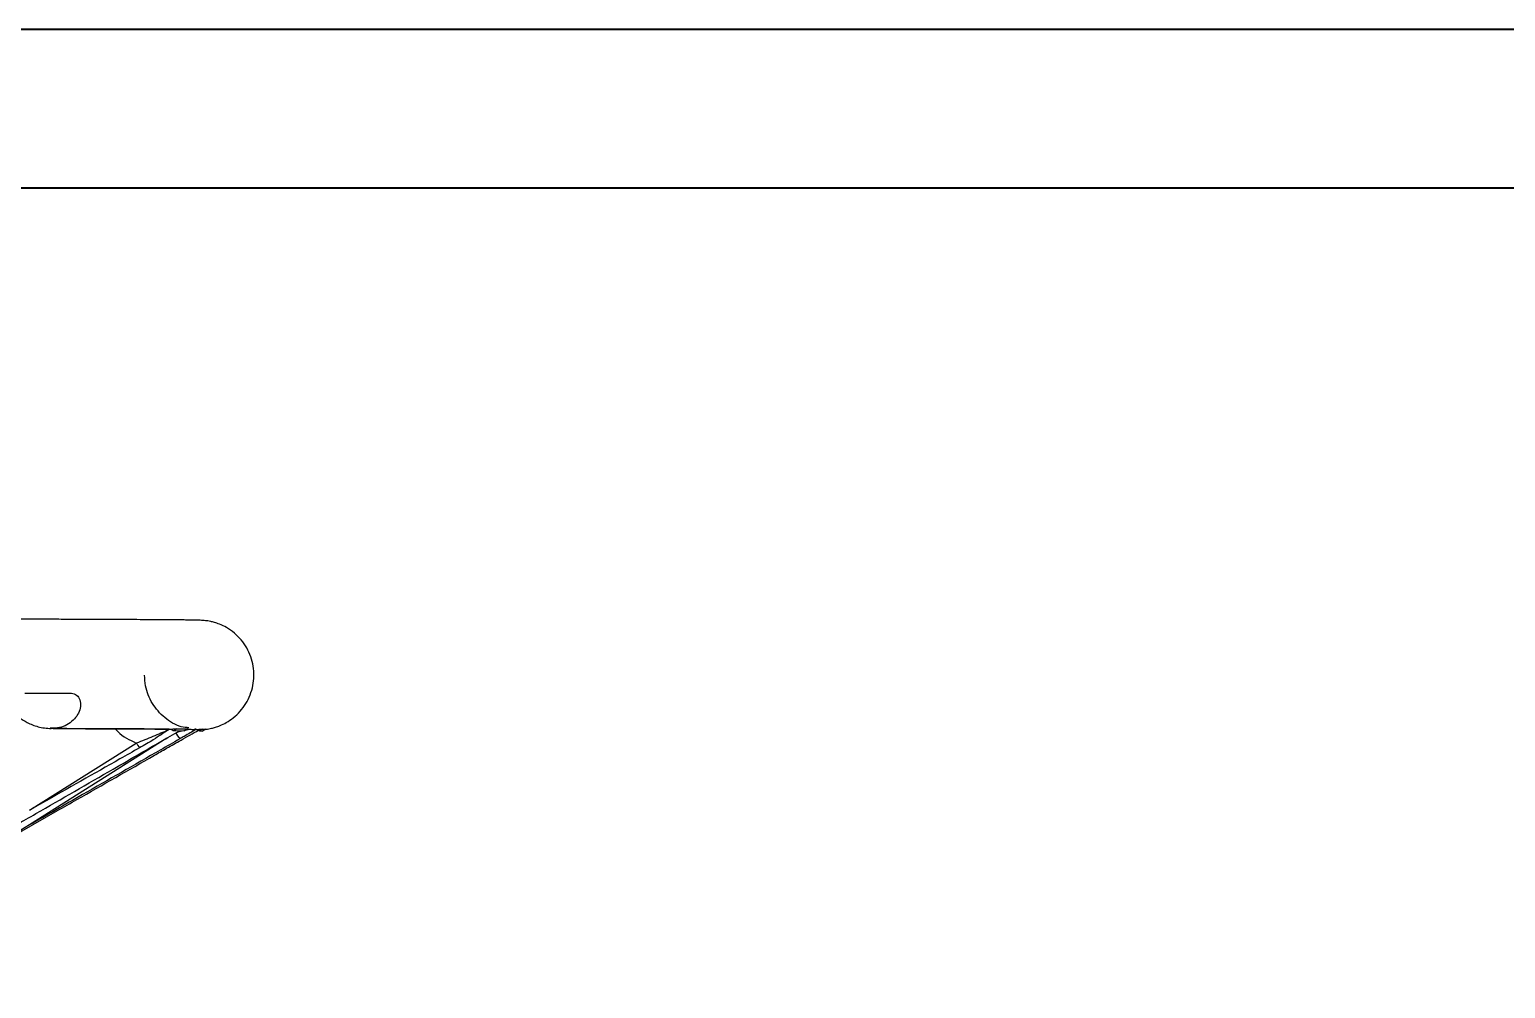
# Model space of a CAD drawing. Header units: millimetres. Extents: x 2160 to 4596, y 811 to 2534.
# Drawn here: x 3931 to 4201, y 2358.6 to 2534 of the extents above; entities that cross this region are included whole.
import ezdxf

# ---------------------------------------------------------------- set-up
doc = ezdxf.new("R2010")
doc.units = ezdxf.units.MM
doc.layers.add('AM_BOR', color=7, linetype='Continuous', lineweight=50)
doc.layers.add('粗实线', color=7, linetype='Continuous', lineweight=40)

# ---------------------------------------------------------------- blocks, each defined once
blk = doc.blocks.new('rA3')
at = {"layer": '粗实线'}
for p, q in [((753.384, 421.26), (333.384, 421.26)), ((748.384, 416.26), (358.384, 416.26))]:
    blk.add_line(p, q, dxfattribs=at)

msp = doc.modelspace()

# ---------------------------------------------------------------- linework, layer by layer
at = {"color": 7, "linetype": 'Continuous', "lineweight": 25}
for p, q in [((3934.798, 2406.224), (3935.315, 2406.148)), ((3936.667, 2406.218), (3934.798, 2406.224)), ((3957.935, 2406.12), (3957.488, 2405.769)), ((3957.935, 2406.12), (3959.974, 2406.102)), ((3959.974, 2406.102), (3959.352, 2405.752)), ((3959.352, 2405.752), (3959.394, 2405.801)), ((3960.004, 2405.931), (3959.385, 2405.792)), ((3959.406, 2405.779), (3959.973, 2406.094)), ((3961.452, 2406.065), (3961.254, 2406.097)), ((3962.65, 2406.063), (3962.128, 2405.712)), ((3962.65, 2406.063), (3963.224, 2406.044)), ((3963.224, 2406.044), (3962.654, 2405.695)), ((3930.99, 2391.209), (3950.516, 2403.506)), ((3956.122, 2404.416), (3931.014, 2388.507)), ((3957.488, 2405.769), (3959.352, 2405.752)), ((3959.214, 2405.753), (3958.084, 2405.498)), ((3962.128, 2405.712), (3962.654, 2405.695)), ((3917.811, 2380.757), (3936.111, 2391.132))]:
    msp.add_line(p, q, dxfattribs=at)
at = {"color": 7, "linetype": 'Continuous', "lineweight": 25, "flags": 128}
msp.add_lwpolyline([(3930.131, 2412.625), (3931.244, 2412.622), (3932.343, 2412.619), (3933.429, 2412.616), (3934.502, 2412.614), (3935.561, 2412.611), (3936.606, 2412.608), (3937.638, 2412.605), (3938.656, 2412.602)], dxfattribs=at)
at = {"color": 7, "linetype": 'Continuous', "lineweight": 25}
for centre, radius, start, end in [((3964.615, 2412.269), 16.6, 211.86232, 215.57834), ((3969.419, 2412.672), 13.797, 211.76479, 217.59759)]:
    msp.add_arc(centre, radius, start, end, dxfattribs=at)
for points, knots in [([(3963.166, 2406.009), (3963.221, 2406.015), (3963.362, 2406.03), (3963.744, 2406.087), (3964.312, 2406.2), (3965.033, 2406.393), (3965.946, 2406.72), (3967.071, 2407.267), (3968.329, 2408.115), (3969.557, 2409.277), (3970.608, 2410.693), (3971.401, 2412.288), (3971.901, 2414.002), (3972.089, 2415.778), (3971.96, 2417.56), (3971.518, 2419.292), (3970.776, 2420.917), (3969.759, 2422.385), (3968.499, 2423.649), (3967.134, 2424.601), (3965.875, 2425.208), (3964.879, 2425.549), (3964.121, 2425.737), (3963.539, 2425.84), (3963.095, 2425.897), (3962.727, 2425.93), (3962.313, 2425.955), (3961.923, 2425.968), (3961.334, 2425.982), (3960.549, 2425.995), (3959.616, 2426.007), (3958.43, 2426.02), (3957.046, 2426.032), (3955.383, 2426.045), (3953.449, 2426.058), (3951.246, 2426.071), (3948.78, 2426.084), (3946.054, 2426.096), (3943.074, 2426.109), (3939.845, 2426.121), (3936.373, 2426.133), (3932.665, 2426.145), (3928.726, 2426.156), (3924.565, 2426.167), (3920.188, 2426.178), (3915.604, 2426.188), (3910.82, 2426.198), (3905.847, 2426.208), (3900.692, 2426.217), (3895.365, 2426.226), (3889.877, 2426.234), (3884.238, 2426.241), (3878.459, 2426.248), (3872.552, 2426.255), (3866.528, 2426.261), (3860.403, 2426.266), (3854.191, 2426.271), (3847.911, 2426.276), (3841.586, 2426.28), (3835.253, 2426.283), (3828.977, 2426.285), (3822.926, 2426.287), (3817.481, 2426.289), (3812.705, 2426.29), (3807.576, 2426.29), (3803.94, 2426.29), (3801.693, 2426.29)], [0, 0, 0, 0, 0.0017465, 0.0044658, 0.0070078, 0.0098268, 0.0132699, 0.01777, 0.0233681, 0.0295284, 0.0358372, 0.0421771, 0.0485239, 0.0548725, 0.0612218, 0.0675716, 0.0739223, 0.080274, 0.0866264, 0.0929737, 0.0980915, 0.1017275, 0.1047111, 0.1075398, 0.110673, 0.1150505, 0.1222946, 0.1411051, 0.1636746, 0.1818588, 0.204115, 0.2240384, 0.2453355, 0.2673737, 0.2899055, 0.3127692, 0.3358643, 0.359126, 0.3825109, 0.405989, 0.4295389, 0.4531449, 0.4767954, 0.5004811, 0.5241948, 0.5479305, 0.5716831, 0.5954484, 0.619222, 0.6430003, 0.666779, 0.690554, 0.7143201, 0.7380713, 0.7617997, 0.7854945, 0.8091398, 0.8327115, 0.8561692, 0.8794397, 0.9023738, 0.9246109, 0.9449865, 0.9610624, 0.975932, 1, 1, 1, 1]), ([(3960.156, 2406.271), (3959.681, 2406.325), (3958.066, 2406.508), (3955.631, 2408.037), (3953.327, 2410.611), (3952.181, 2413.44), (3952.067, 2415.249), (3952.026, 2415.907)], [0, 0, 0, 0, 0.1056169, 0.3587267, 0.6111527, 0.8584905, 1, 1, 1, 1]), ([(3938.656, 2412.602), (3939.002, 2412.531), (3939.694, 2412.389), (3940.263, 2411.413), (3940.366, 2410.215), (3940.005, 2408.98), (3939.245, 2407.85), (3938.164, 2406.962), (3936.827, 2406.336), (3935.828, 2406.211), (3935.315, 2406.148)], [0, 0, 0, 0, 0.1246272, 0.2497104, 0.374925, 0.4997457, 0.6192737, 0.7500197, 0.8719212, 1, 1, 1, 1]), ([(3926.618, 2409.823), (3926.668, 2409.793), (3926.831, 2409.695), (3927.332, 2409.358), (3928.097, 2408.806), (3929.188, 2408.045), (3930.689, 2407.163), (3932.666, 2406.334), (3934.142, 2406.207), (3934.943, 2406.138)], [0, 0, 0, 0, 0.0359342, 0.1176904, 0.2156757, 0.3473896, 0.5215507, 0.740469, 1, 1, 1, 1]), ([(3935.12, 2406.14), (3935.008, 2406.151), (3934.874, 2406.164), (3934.809, 2406.216), (3934.798, 2406.224)], [0, 0, 0, 0, 0.8385203, 1, 1, 1, 1]), ([(3956.567, 2406.038), (3955.635, 2406.045), (3953.766, 2406.059), (3950.454, 2406.078), (3946.976, 2406.095), (3943.398, 2406.11), (3939.482, 2406.125), (3936.574, 2406.135), (3935.12, 2406.14)], [0, 0, 0, 0, 0.1923729, 0.3854946, 0.5383615, 0.6912284, 0.8456142, 1, 1, 1, 1]), ([(3935.315, 2406.148), (3937.612, 2406.14), (3942.229, 2406.124), (3948.031, 2406.099), (3953.063, 2406.072), (3955.561, 2406.054), (3956.817, 2406.045)], [0, 0, 0, 0, 0.2462727, 0.4950304, 0.7462729, 1, 1, 1, 1]), ([(3946.684, 2406.093), (3946.835, 2405.92), (3947.858, 2404.746), (3949.293, 2404.076), (3950.516, 2403.506)], [0, 0, 0, 0, 0.1477972, 1, 1, 1, 1]), ([(3950.516, 2403.506), (3950.516, 2403.506), (3950.517, 2403.507), (3950.522, 2403.509), (3950.539, 2403.517), (3951.614, 2403.929), (3953.672, 2404.752), (3955.495, 2405.534), (3956.403, 2405.923)], [0, 0, 0, 0, 0.0000729, 0.0006459, 0.0022521, 0.0083598, 0.5064763, 1, 1, 1, 1]), ([(3956.403, 2405.924), (3955.523, 2405.328), (3953.949, 2404.263), (3951.98, 2403.116), (3951.113, 2402.611)], [0, 0, 0, 0, 0.55969458, 1, 1, 1, 1]), ([(3956.059, 2402.54), (3956.949, 2403.047), (3958.962, 2404.194), (3960.86, 2405.255), (3961.919, 2405.846)], [0, 0, 0, 0, 0.4426348, 1, 1, 1, 1]), ([(3956.817, 2406.045), (3956.978, 2406.053), (3957.246, 2406.067), (3957.595, 2406.097), (3957.816, 2406.116), (3957.903, 2406.12), (3957.931, 2406.12), (3957.935, 2406.12)], [0, 0, 0, 0, 0.3360223, 0.5579813, 0.7819403, 0.9725676, 1, 1, 1, 1]), ([(3956.817, 2406.045), (3956.92, 2405.988), (3957.174, 2405.848), (3957.381, 2405.777), (3957.467, 2405.771), (3957.488, 2405.769)], [0, 0, 0, 0, 0.33920621, 0.83862702, 1, 1, 1, 1]), ([(3961.416, 2405.982), (3960.733, 2405.571), (3959.807, 2405.013), (3958.762, 2404.412), (3958.488, 2404.254)], [0, 0, 0, 0, 0.73735145, 1, 1, 1, 1]), ([(3959.832, 2406.016), (3960.128, 2406.012), (3960.911, 2406.003), (3961.374, 2405.994), (3961.663, 2405.989)], [0, 0, 0, 0, 0.3779572, 1, 1, 1, 1]), ([(3959.974, 2406.102), (3959.991, 2406.101), (3960.018, 2406.1), (3959.965, 2406.09), (3959.947, 2406.087)], [0, 0, 0, 0, 0.6647465, 1, 1, 1, 1]), ([(3961.663, 2405.989), (3961.795, 2405.995), (3962.06, 2406.008), (3962.381, 2406.039), (3962.573, 2406.058), (3962.634, 2406.063), (3962.647, 2406.063), (3962.65, 2406.063)], [0, 0, 0, 0, 0.2814646, 0.5659598, 0.7573018, 0.9482948, 1, 1, 1, 1]), ([(3961.663, 2405.989), (3961.778, 2405.91), (3962.019, 2405.747), (3962.091, 2405.724), (3962.128, 2405.712)], [0, 0, 0, 0, 0.4773597, 1, 1, 1, 1]), ([(3928.6, 2388.544), (3929.783, 2389.224), (3935.697, 2392.622), (3944.811, 2397.87), (3952.705, 2402.442), (3955.899, 2404.291)], [0, 0, 0, 0, 0.1295721, 0.6478768, 1, 1, 1, 1]), ([(3958.488, 2404.254), (3957.298, 2403.574), (3951.353, 2400.173), (3942.192, 2394.923), (3934.235, 2390.356), (3931.014, 2388.507)], [0, 0, 0, 0, 0.1295185, 0.6476203, 1, 1, 1, 1]), ([(3955.899, 2404.291), (3956.465, 2404.613), (3957.364, 2405.123), (3958.249, 2405.587), (3958.577, 2405.759)], [0, 0, 0, 0, 0.6303803, 1, 1, 1, 1]), ([(3951.113, 2402.611), (3949.92, 2401.936), (3943.951, 2398.563), (3937.245, 2394.761), (3931.739, 2391.635), (3930.99, 2391.209)], [0, 0, 0, 0, 0.1776255, 0.8881599, 1, 1, 1, 1]), ([(3936.111, 2391.132), (3937.294, 2391.807), (3943.21, 2395.185), (3949.861, 2398.988), (3955.315, 2402.113), (3956.059, 2402.54)], [0, 0, 0, 0, 0.1775689, 0.8878728, 1, 1, 1, 1]), ([(3931.014, 2388.507), (3922.32, 2383.517), (3904.933, 2373.537), (3887.536, 2363.575), (3878.838, 2358.594)], [0, 0, 0, 0, 0.49999991, 1, 1, 1, 1])]:
    msp.add_open_spline(points, degree=3, knots=knots, dxfattribs=at)

# ---------------------------------------------------------------- block references
at = {"layer": 'AM_BOR', "xscale": 5.80078125, "yscale": 5.80078125, "zscale": 5.80078125}
msp.add_blockref('rA3', (226.083, 90.406), dxfattribs=at)

doc.saveas('drawing.dxf')
